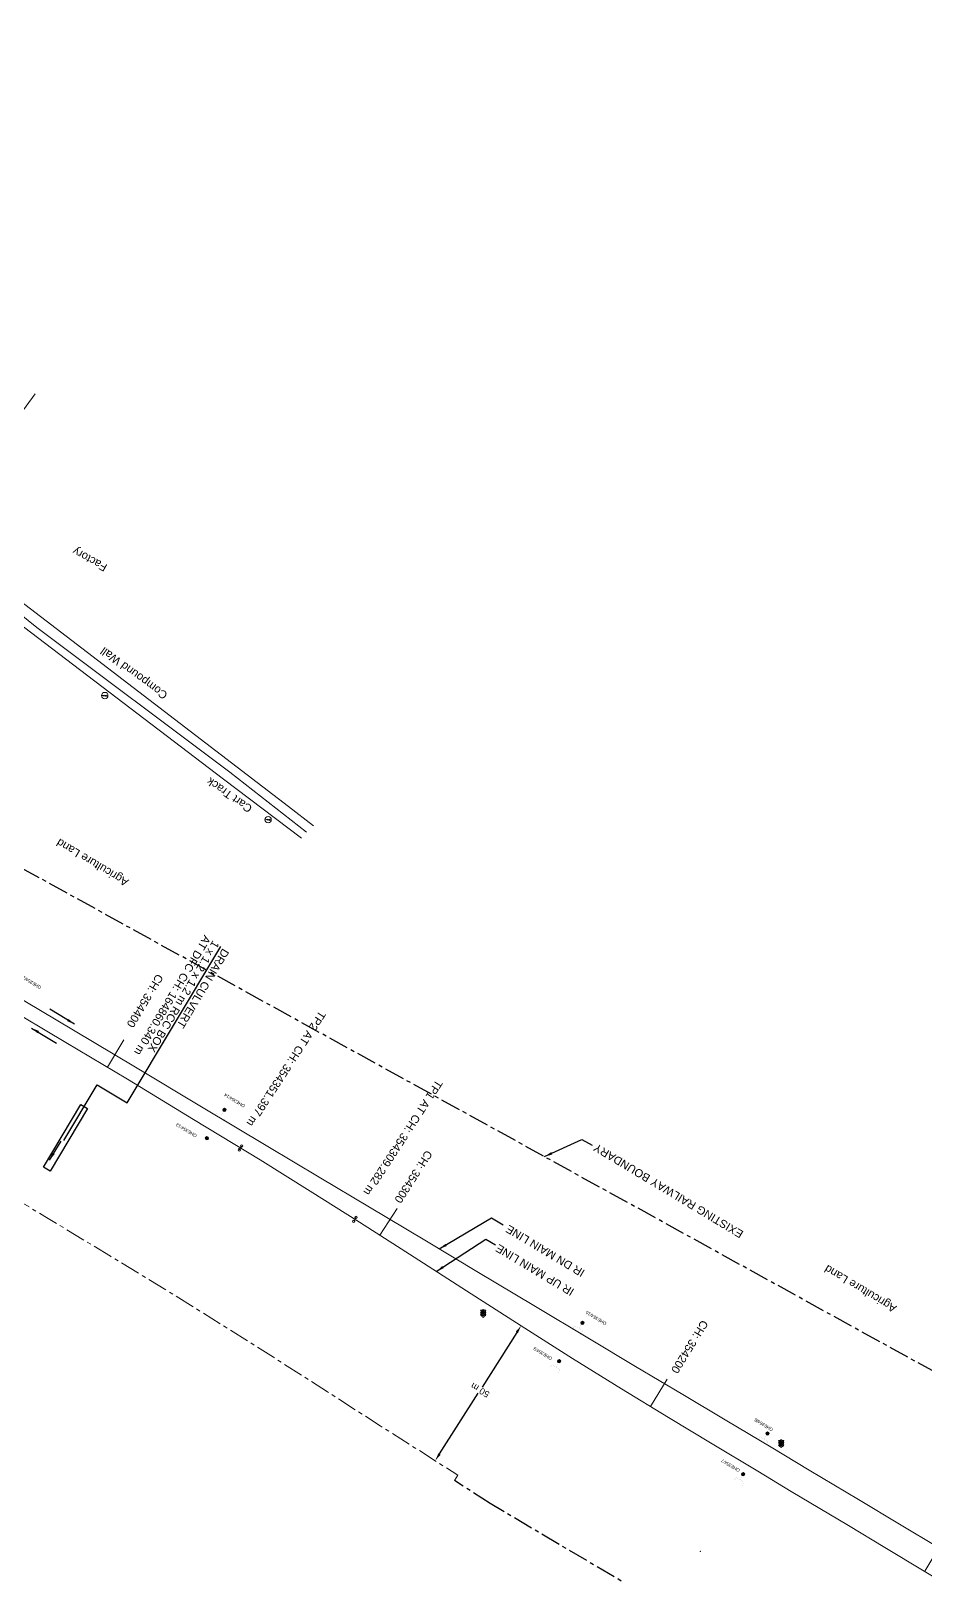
# Model space of a CAD drawing. Header units: metres. Extents: x 593168 to 611286, y 3401475 to 3412398.
# Drawn here: x 598901.9 to 599181.3, y 3408744.9 to 3409227.3 of the extents above; entities that cross this region are included whole.
import ezdxf
from ezdxf.enums import TextEntityAlignment as Align

# ---------------------------------------------------------------- set-up
doc = ezdxf.new("R2010")
doc.units = ezdxf.units.M
doc.header["$MEASUREMENT"] = 0
doc.linetypes.add('CENTER', pattern=[2, 1.25, -0.25, 0.25, -0.25])
doc.layers.get('Defpoints').update_dxf_attribs({"lineweight": 0})
for name, color, linetype, lineweight in [('CANAL TOP', 5, 'Continuous', 0), ('Cart Track', 34, 'Continuous', 0), ('Compound Wall', 251, 'Continuous', 0), ('DFCC BOUNDARY', 6, 'CENTER', 0), ('Electric Pole', 251, 'Continuous', 0), ("EXG. TP CH's", 7, 'Continuous', 0), ('Existing IR Chainage', 7, 'Continuous', 0), ('Existing IR Track', 7, 'Continuous', 0), ('OHE MAST', 8, 'Continuous', 0), ('OHE MAST TEXT', 8, 'Continuous', 0), ('Side Details', 251, 'Continuous', 0), ('Sign Board', 251, 'Continuous', 0), ('Text1', 251, 'Continuous', 0)]:
    doc.layers.add(name, color=color, linetype=linetype, lineweight=lineweight)
doc.layers.add('DRAIN CULVERT', color=1, linetype='Continuous')
doc.layers.add('Existing Railway Boundary', color=7, linetype='CENTER')
doc.styles.get("Standard").update_dxf_attribs({"font": 'arial.ttf'})
doc.styles.add('Style-Arial', font='arial.ttf')
doc.dimstyles.new('ISO-25', dxfattribs={"dimtxt": 2.5, "dimasz": 2.5, "dimexe": 1.25, "dimexo": 0.625, "dimtad": 1, "dimtxsty": 'Standard', "dimcen": 2.5, "dimadec": 0, "dimazin": 0, "dimtfac": 1, "dimtmove": 0, "dimatfit": 3, "dimfxl": 1, "dimarcsym": 0})
doc.dimstyles.get("Standard").update_dxf_attribs({"dimtxt": 2.5, "dimasz": 0.18, "dimexe": 0.18, "dimexo": 0.0625, "dimgap": 0.09, "dimtad": 0, "dimtih": 1, "dimtoh": 1, "dimdec": 3, "dimzin": 0, "dimdsep": 46, "dimtxsty": 'Standard', "dimcen": 0.09, "dimaunit": 1, "dimadec": 4, "dimazin": 0, "dimtfac": 1, "dimtdec": 3, "dimtofl": 0, "dimtmove": 0, "dimatfit": 3, "dimfxl": 1, "dimtolj": 1, "dimtzin": 0, "dimarcsym": 0})

# ---------------------------------------------------------------- blocks, each defined once
blk = doc.blocks.new('EP')
blk.add_hatch(color=8).paths.add_polyline_path([(-0.21, -0.05), (-0.21, 0.16), (-0.93, -0.01), (-0.31, 0.07), (-0.31, -0.19), (0.31, 0), (0.31, -0.24), (0.94, -0.01), (0.41, -0.1), (0.43, 0.15)])
at = {"color": 8}
for p, q in [((-0.93, -0.01), (-0.21, 0.16)), ((-0.31, 0.07), (-0.93, -0.01)), ((-0.31, -0.19), (-0.31, 0.07)), ((0.31, 0), (-0.31, -0.19)), ((-0.21, 0.16), (-0.21, -0.05)), ((-0.21, -0.05), (0.43, 0.15)), ((0.31, -0.24), (0.31, 0)), ((0.43, 0.15), (0.41, -0.1)), ((0.94, -0.01), (0.31, -0.24)), ((0.41, -0.1), (0.94, -0.01))]:
    blk.add_line(p, q, dxfattribs=at)
blk.add_circle((0, 0), 1, dxfattribs=at)
blk = doc.blocks.new('SIG')
for color, points in [(1, [(-0.22, 0.42, 0.180295), (-0.01, 0.33, -0.00255), (0.01, 0.33, -0.00255), (0.02, 0.33, 0.180295), (0.23, 0.42, -0.002654), (0.25, 0.44, 0.184495), (0.33, 0.65, 1.000001), (-0.32, 0.65, 0.184495), (-0.24, 0.44, -0.002654)]), (2, [(0.23, -0.23, -0.002654), (0.25, -0.21, 0.184495), (0.33, 0.01, 1.000001), (-0.32, 0.01, 0.184495), (-0.24, -0.21, -0.002654), (-0.22, -0.23, 0.180295), (-0.01, -0.32, -0.00255), (0.01, -0.32, -0.00255), (0.02, -0.32, 0.180295)]), (3, [(0.23, -0.88, -0.002654), (0.25, -0.86, 0.184495), (0.33, -0.64, 1.000001), (-0.32, -0.64, 0.184495), (-0.24, -0.86, -0.002654), (-0.22, -0.88, 0.395599)])]:
    blk.add_hatch(color=color).paths.add_polyline_path(points)
for p, q in [((-0.31, 0.98), (-0.32, -0.9)), ((0.33, -0.9), (0.32, 0.98))]:
    blk.add_line(p, q)
for points in [[(-0.31, 0.98), (-0.81, 0.98, 0.198758), (-0.42, 0.41, 0.003814), (-0.31, 0.39, 0.003814)], [(-0.31, 0.33), (-0.81, 0.33, 0.198758), (-0.42, -0.23, 0.003727), (-0.32, -0.26, 0.003727)], [(0.32, 0.98), (0.82, 0.98, -0.198758), (0.44, 0.41, -0.003814), (0.32, 0.39, -0.003814)], [(0.32, 0.33), (0.82, 0.33, -0.198758), (0.44, -0.23, -0.003727), (0.33, -0.26, -0.003727)], [(-0.32, -0.32), (-0.81, -0.32, 0.198758), (-0.42, -0.88, 0.003639), (-0.32, -0.9)], [(0.33, -0.32), (0.82, -0.32, -0.198758), (0.44, -0.88, -0.003639), (0.33, -0.9)]]:
    blk.add_lwpolyline(points, format="xyb")
for centre, radius, start, end in [((0.01, 0.91), 0.324, 12.4049, 167.5951), ((0.01, 0.81), 0.357, 27.7578, 152.2422), ((0.01, -0.9), 0.324, 181.4572, 358.5428)]:
    blk.add_arc(centre, radius, start, end)
blk = doc.blocks.new('OHE MAST')
h = blk.add_hatch(color=256)
h.dxf.hatch_style = 1
edge = h.paths.add_edge_path()
edge.add_arc((0, 0), 0.514, 0, 360)
at = {"const_width": 0.01}
for points in [[(1.5, 3.5), (1.5, 2), (-1.5, 2), (-1.5, 3.5)], [(0, 2), (0, 0)]]:
    blk.add_lwpolyline(points, dxfattribs=at)
blk.add_circle((0, 0), 0.514)
blk = doc.blocks.new('*D203')
at = {"layer": 'Defpoints', "color": 0, "linetype": 'ByBlock', "ltscale": 5, "transparency": 16777216}
for p in [(599055.05, 3408822.85), (599055.05, 3408822.85), (599028.2, 3408780.67)]:
    blk.add_point(p, dxfattribs=at)
at = {"layer": 'DFCC BOUNDARY', "color": 0, "linetype": 'ByBlock', "lineweight": -2, "ltscale": 5, "transparency": 16777216}
for p, q in [((599053.71, 3408820.75), (599042.86, 3408803.7)), ((599055.15, 3408822.79), (599055.15, 3408822.79)), ((599029.55, 3408782.78), (599041.63, 3408801.76)), ((599028.31, 3408780.6), (599028.31, 3408780.6))]:
    blk.add_line(p, q, dxfattribs=at)
at = {"layer": 'DFCC BOUNDARY', "color": 0, "linetype": 'ByBlock', "ltscale": 5, "transparency": 16777216}
for points in [[(599053.36, 3408820.97), (599054.06, 3408820.52), (599055.05, 3408822.85)], [(599029.2, 3408783), (599029.9, 3408782.56), (599028.2, 3408780.67)]]:
    blk.add_solid(points, dxfattribs=at)
at = {"layer": 'DFCC BOUNDARY', "color": 0, "linetype": 'ByBlock', "ltscale": 5, "transparency": 16777216, "insert": (599042.24, 3408802.73), "char_height": 2, "attachment_point": 5, "rotation": 149, "style": 'Style-Arial'}
blk.add_mtext('\\A1;50 m', dxfattribs=at)
blk = doc.blocks.new('TerminatorOpen_0.5')
at = {"color": 0, "linetype": 'ByBlock', "lineweight": -2}
for q in [(-1, 0.25), (-1, 0), (-1, -0.25)]:
    blk.add_line((0, 0), q, dxfattribs=at)

msp = doc.modelspace()

# ---------------------------------------------------------------- linework, layer by layer
at = {"layer": 'CANAL TOP'}
msp.add_point((599111.031, 3408752.32, 257.828), dxfattribs=at)
at = {"layer": 'Cart Track'}
for points in [[(598986.4478, 3408975.1492, 257.3373), (598962.0224, 3408993.5812, 257.3187), (598901.7385, 3409039.4951, 257.3217), (598866.498, 3409066.4772, 257.7046)], [(598868.3225, 3409069.5164, 257.7286), (598903.7605, 3409040.9927, 257.2937), (598964.0182, 3408995.7637, 257.3167), (598987.9959, 3408976.975, 257.3292)]]:
    msp.add_polyline3d(points, dxfattribs=at)
at = {"layer": 'Compound Wall'}
msp.add_polyline3d([(598990.1321, 3408979.0146, 257.5274), (598982.3365, 3408985.0464, 257.5256), (598870.909, 3409070.2873, 257.6026), (598888.2009, 3409093.5292, 257.9245), (598903.1632, 3409113.9663, 257.9546)], dxfattribs=at)
at = {"layer": 'DFCC BOUNDARY', "ltscale": 5, "flags": 128}
msp.add_lwpolyline([(599034.2889, 3408774.4779), (599035.314, 3408776.1476), (599028.2045, 3408780.6721), (599011.0516, 3408791.5882), (598994.5936, 3408802.1506), (598977.7185, 3408812.9804), (598962.5714, 3408822.4859), (598947.2971, 3408832.0713), (598926.7622, 3408844.5432), (598906.2585, 3408856.9956), (598887.153, 3408868.4112), (598867.2768, 3408880.2872), (598852.6381, 3408889.0245), (598837.8447, 3408897.8541), (598820.6755, 3408908.1071), (598803.345, 3408918.4564), (598785.8066, 3408928.9353), (598767.3213, 3408939.9799), (598751.1609, 3408949.6427), (598735.0559, 3408959.2725), (598717.2775, 3408969.9167), (598700.1199, 3408980.1891), (598684.4814, 3408989.5309), (598668.6065, 3408999.0139), (598650.8741, 3409009.5539), (598626.2219, 3409024.2777), (598601.2841, 3409039.1719), (598587.2388, 3409047.5843), (598573.2091, 3409055.9873), (598554.68, 3409067.0468), (598537.1295, 3409077.5221), (598521.883, 3409086.637), (598506.5174, 3409095.8233), (598472.7956, 3409116.1014), (598438.5772, 3409136.6783), (598420.6658, 3409147.4189), (598409.6984, 3409153.9956), (598383.4299, 3409169.7715), (598364.044, 3409181.413), (598349.3068, 3409190.2371), (598334.839, 3409198.8999), (598318.2232, 3409208.8512), (598301.6649, 3409218.7564), (598284.6686, 3409228.9599), (598267.72, 3409239.1347), (598252.1969, 3409248.4361), (598237.094, 3409257.4659), (598221.0404, 3409267.0754), (598205.6118, 3409276.3111), (598199.2586, 3409280.1943)], dxfattribs=at)
at = {"layer": 'DRAIN CULVERT'}
msp.add_lwpolyline([(598912.1384, 3408880.682), (598922.5468, 3408898.0482), (598931.9406, 3408892.4181), (598961.237, 3408941.2984)], dxfattribs=at)
msp.add_lwpolyline([(598907.8486, 3408871.163), (598905.79, 3408872.3968), (598917.4554, 3408891.9204), (598919.514, 3408890.6866)], close=True, dxfattribs=at)
at = {"layer": "EXG. TP CH's", "color": 7, "lineweight": 0, "flags": 128}
for points in [[(598967.0068, 3408877.7788), (598967.7478, 3408878.9721)], [(599002.7371, 3408855.4861), (599003.4781, 3408856.6793)]]:
    msp.add_lwpolyline(points, dxfattribs=at)
at = {"layer": "EXG. TP CH's", "color": 7, "lineweight": 0}
for centre in [(598967.0068, 3408877.7788), (598967.7478, 3408878.9721), (599002.7371, 3408855.4861), (599003.4781, 3408856.6793)]:
    msp.add_circle(centre, 0.375, dxfattribs=at)
at = {"layer": 'Existing IR Chainage', "color": 7, "linetype": 'Continuous', "lineweight": 13, "flags": 128}
for points in [[(598930.9372, 3408912.1445), (598925.808, 3408903.5601)], [(599016.3267, 3408859.4961), (599010.9257, 3408851.0801)], [(599100.6669, 3408806.1453), (599095.435, 3408797.6231)], [(599186.2931, 3408754.711), (599181.1574, 3408746.1306)]]:
    msp.add_lwpolyline(points, dxfattribs=at)
at = {"layer": 'Existing IR Track', "color": 0, "lineweight": 15, "flags": 128}
for points in [[(599185.519, 3408753.5143), (599173.3104, 3408760.858), (599160.4567, 3408768.5896), (599145.0601, 3408777.7696), (599133.1689, 3408784.9475), (599119.3515, 3408793.1624), (599105.58, 3408801.3501), (599090.8008, 3408810.1101), (599076.4354, 3408818.6958), (599058.9886, 3408829.1336), (599041.711, 3408839.4703), (599024.9231, 3408849.5386), (599007.6614, 3408859.8911), (598991.9303, 3408869.2758), (598975.9409, 3408878.8146), (598955.2016, 3408891.2202), (598934.5639, 3408903.565), (598915.1942, 3408915.1242), (598895.0501, 3408927.1457)], [(599204.0287, 3408732.4411), (599181.0019, 3408746.2237), (599168.7243, 3408753.607), (599157.3538, 3408760.4444), (599139.392, 3408771.0678), (599128.9979, 3408777.3807), (599114.7724, 3408785.9143), (599101.1095, 3408794.1394), (599086.4216, 3408803.1567), (599071.1441, 3408812.6118), (599055.0493, 3408822.8545), (599037.977, 3408833.7193), (599021.5995, 3408844.2301), (599004.5105, 3408855.1971), (598989.1489, 3408864.8372), (598973.565, 3408874.6169), (598952.7177, 3408887.2786), (598932.0591, 3408899.8251), (598912.7989, 3408911.3331), (598892.9227, 3408923.2091)]]:
    msp.add_lwpolyline(points, dxfattribs=at)
at = {"layer": 'Existing Railway Boundary', "ltscale": 5}
for points in [[(600068.3432, 3408361.2078), (600130.6112, 3408459.8878), (599836.1292, 3408634.1143), (599768.1577, 3408518.5779), (599661.815, 3408580.4349), (599612.2027, 3408612.2329), (599553.6452, 3408693.0476), (599543.655, 3408685.9527), (599543.655, 3408683.2921), (599530.154, 3408666.7376), (599508.5547, 3408629.4251), (598272.8019, 3409311.3517), (598226.2603, 3409339.3887), (598151.2488, 3409384.2728), (597917.699, 3409525.8316), (597735.9935, 3409630.0193), (597672.2472, 3409669.316)], [(599115.1914, 3408727.3307), (599092.7836, 3408739.2825), (599045.3938, 3408767.2862), (599034.2889, 3408774.4779)]]:
    msp.add_lwpolyline(points, dxfattribs=at)

# ---------------------------------------------------------------- block references
at = {"layer": 'Electric Pole', "xscale": 0.9997078269580061, "yscale": 0.9997078269580061, "zscale": 0.9997078269580061}
for p in [(598924.9651, 3409019.6809, 257.2887), (598975.9978, 3408980.92, 257.2347)]:
    msp.add_blockref('EP', p, dxfattribs=at)
at = {"layer": 'OHE MAST', "rotation": 149.0208306544456}
for p in [(598962.3643, 3408890.2579), (598956.8637, 3408881.3925), (599074.1947, 3408823.7055), (599066.9252, 3408811.7459), (599132.043, 3408789.1744), (599124.4306, 3408776.4587)]:
    msp.add_blockref('OHE MAST', p, dxfattribs=at)
at = {"layer": 'Sign Board'}
for p, xscale, yscale, zscale in [((599043.2085, 3408826.6797, 261.7864), 0.9997078269580061, 0.9997078269580061, 0.9997078269580061), ((599136.3208, 3408786.0007, 261.9573), 0.9997078269552191, 0.9997078269552191, 0.9997078269552191)]:
    msp.add_blockref('SIG', p, dxfattribs=dict(at, xscale=xscale, yscale=yscale, zscale=zscale))

# ---------------------------------------------------------------- texts
at = {"layer": 'Cart Track'}
msp.add_text('Cart Track', height=2.5, rotation=145.065148, dxfattribs=at).set_placement((598971.294, 3408984.9482, 156.3202))
at = {"layer": 'DRAIN CULVERT'}
for s, p in [('AT DFC CH: 164860.340 m', (598956.0748, 3408945.0632)), ('1 x 1.2 x 1.2 m RCC BOX', (598958.7659, 3408943.3776)), ('DRAIN CULVERT', (598961.8118, 3408940.8953))]:
    msp.add_text(s, height=2.5, rotation=239.02356, dxfattribs=at).set_placement(p)
at = {"layer": "EXG. TP CH's", "color": 7, "lineweight": 0, "char_height": 2.5, "attachment_point": 6, "rotation": 237, "line_spacing_factor": 0.60024, "style": 'Style-Arial'}
for s, insert in [('TP2 AT CH: 354351.397 m', (598970.1809, 3408885.457)), ('TP1 AT CH: 354309.282 m', (599006.6771, 3408863.9218))]:
    msp.add_mtext(s, dxfattribs=dict(at, insert=insert))
at = {"layer": 'Existing IR Chainage', "color": 7, "lineweight": 0, "char_height": 2.5, "attachment_point": 6, "line_spacing_factor": 0.60036, "style": 'Style-Arial'}
for s, insert, rotation in [('CH: 354400', (598932.7483, 3408916.3284), 239.141623), ('CH: 354300', (599016.3796, 3408861.5307), 237.309343), ('CH: 354200', (599102.8483, 3408808.3208), 238.453143)]:
    msp.add_mtext(s, dxfattribs=dict(at, insert=insert, rotation=rotation))
at = {"layer": 'Existing IR Track', "color": 7, "lineweight": -3}
for s, p in [('IR DN MAIN LINE', (599050.6018, 3408853.3872)), ('IR UP MAIN LINE', (599047.4433, 3408847.3733))]:
    msp.add_text(s, height=2.5, rotation=149, dxfattribs=at).set_placement(p, align=Align.MIDDLE_RIGHT)
at = {"layer": 'Existing Railway Boundary', "linetype": 'Continuous', "ltscale": 5}
msp.add_text('EXISTING RAILWAY BOUNDARY', height=2.5, rotation=149, dxfattribs=at).set_placement((599078.6894, 3408879.8768, -523.9387), align=Align.RIGHT)
at = {"layer": 'OHE MAST TEXT'}
for s, p in [('OHE354/16', (598905.2527, 3408928.7775, 260.823)), ('OHE354/14', (598968.8951, 3408891.763, 261.232)), ('OHE354/13', (598953.8501, 3408882.4627, 261.116)), ('OHE354/10', (599081.868, 3408823.8008, 261.058)), ('OHE354/9', (599064.8713, 3408812.8972, 261.452)), ('OHE354/8', (599133.9199, 3408790.6505, 261.773)), ('OHE354/7', (599123.5286, 3408777.9283, 261.874))]:
    msp.add_text(s, height=1, rotation=149, dxfattribs=at).set_placement(p)
at = {"layer": 'Side Details'}
for p in [(598932.6505, 3408962.0591, 258.8123), (599172.6167, 3408828.9019, 258.8123)]:
    msp.add_text('Agriculture Land', height=2.5, rotation=149, dxfattribs=at).set_placement(p)
at = {"layer": 'Text1'}
for s, rotation, p in [('Factory', 151.044359, (598925.9774, 3409060.4673, 156.3202)), ('Factory', 151.044359, (598925.9774, 3409060.4673, 156.3202)), ('Compound Wall', 143.75756, (598944.8318, 3409020.3134, 156.3202)), ('Compound Wall', 143.75756, (598944.8318, 3409020.3134, 156.3202))]:
    msp.add_text(s, height=2.5, rotation=rotation, dxfattribs=at).set_placement(p)

# ---------------------------------------------------------------- dimensions: what is measured, and where the dimension line sits
at = {"layer": 'DFCC BOUNDARY', "linetype": 'ByBlock', "ltscale": 5}
dim = msp.add_linear_dim(base=(599055.0493, 3408822.8545), p1=(599028.2045, 3408780.6721), p2=(599055.0493, 3408822.8545), angle=57.527374, dimstyle='Standard', override={"dimtxt": 2, "dimasz": 2.5, "dimexe": 0.125, "dimexo": 0.125, "dimgap": 0.125, "dimtad": 1, "dimtih": 0, "dimtoh": 0, "dimdec": 3, "dimzin": 11, "dimpost": ' m', "dimtxsty": 'Style-Arial', "dimsah": 1, "dimadec": 4, "dimazin": 3, "dimtmove": 2, "dimatfit": 1, "dimldrblk": 'TerminatorOpen_0.5', "dimfrac": 2, "dimtzin": 11}, dxfattribs=at)
dim.commit()
dim.dimension.update_dxf_attribs({"geometry": '*D203', "text_midpoint": (599042.2425, 3408802.7305), "dimtype": 129, "text_rotation": 149})

# ---------------------------------------------------------------- leaders
at = {"layer": 'DRAIN CULVERT'}
msp.add_leader([(598907.6547, 3408874.5383, 0.011), (598911.3597, 3408880.5406, -0.0165)], dimstyle='ISO-25', override={"dimtxt": 3, "dimasz": 2.5, "dimgap": 0.625, "dimtad": 0, "dimdec": 3, "dimzin": 2, "dimtdec": 3}, dxfattribs=at)
at = {"layer": 'Existing IR Track', "color": 7, "lineweight": -3}
for points, override in [([(598915.5108, 3408917.0448), (598907.8293, 3408921.7597)], {"dimtxt": 3, "dimasz": 2.5, "dimtad": 0, "dimdec": 3, "dimzin": 2, "dimtdec": 3}), ([(598902.0744, 3408915.8394), (598909.9123, 3408911.081)], {"dimtxt": 3, "dimasz": 2.5, "dimtad": 0, "dimdec": 3, "dimzin": 2, "dimtdec": 3}), ([(599029.473, 3408846.8098), (599045.816, 3408856.5774), (599049.413, 3408854.3526)], {"dimtxt": 3, "dimasz": 2.5, "dimgap": 0.625, "dimtad": 0, "dimdec": 3, "dimzin": 2, "dimtdec": 3}), ([(599028.5444, 3408839.773), (599044.0567, 3408849.9026), (599047.0294, 3408848.124)], {"dimtxt": 3, "dimasz": 2.5, "dimgap": 0.625, "dimtad": 0, "dimdec": 3, "dimzin": 2, "dimtdec": 3})]:
    msp.add_leader(points, dimstyle='ISO-25', override=override, dxfattribs=at)
at = {"layer": 'Existing Railway Boundary', "linetype": 'Continuous', "ltscale": 5}
msp.add_leader([(599062.3476, 3408875.656, -1137.655), (599074.0718, 3408881.0134, -1137.655), (599077.3055, 3408879.2568, -1137.655)], dimstyle='ISO-25', override={"dimtxt": 3, "dimasz": 2.5, "dimgap": 0.625, "dimtad": 0, "dimdec": 3, "dimzin": 2, "dimtdec": 3}, dxfattribs=at)

doc.saveas('drawing.dxf')
